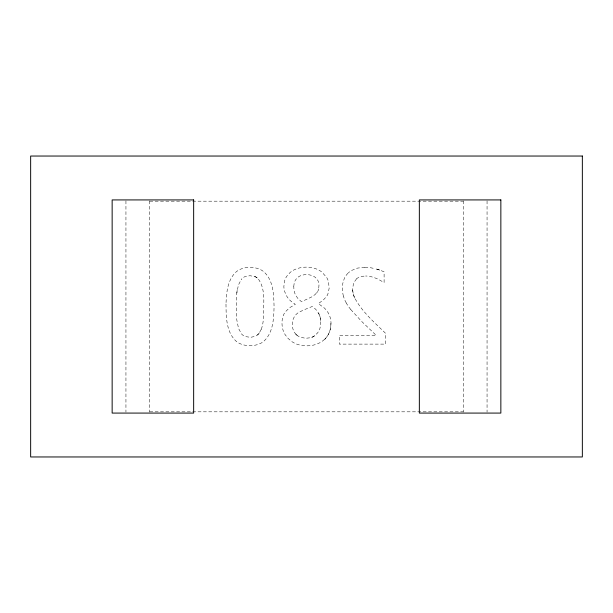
<?xml version="1.0" encoding="UTF-8"?>
<svg xmlns="http://www.w3.org/2000/svg" width="613" height="613" viewBox="0 0 613 613"><rect width="100%" height="100%" fill="white"/><g stroke="black" fill="none" stroke-linecap="round" stroke-linejoin="round"><path stroke-width="0.46" stroke-dasharray="3.06 2.3" d="M350.789 309.55L361.394 321.166L376.244 335.395L339.303 335.395L339.303 344.115L385.692 344.115L385.692 333.449C374.374 322.331 361.762 311.665 354.414 297.366A23.348 23.348 0 0 1 352.636 288.516L353.624 282.968L356.368 279.068M293.757 286.44L294.232 282.884A11.026 11.026 0 0 1 295.995 279.329L297.144 277.995A10.574 10.574 0 0 1 299.512 276.218C303.351 274.226 308.071 274.134 312.109 275.566A11.816 11.816 0 0 1 315.557 277.628L316.745 278.838A9.509 9.509 0 0 1 318.185 281.191L319.005 284.57L318.714 288.869M261.261 329.242L259.222 333.058A11.417 11.417 0 0 1 257.092 335.25A9.049 9.049 0 0 1 255.23 336.353L250.525 337.342L245.361 336.575A9.54 9.54 0 0 1 243.123 335.365A10.306 10.306 0 0 1 241.545 333.932L238.534 328.461L236.817 319.971A100.816 100.816 0 0 1 236.403 314.576L236.396 298.439A99.674 99.674 0 0 1 236.81 293.06L238.411 285.022L241.292 279.444M318.706 288.869A9.777 9.777 0 0 1 317.266 292.148L315.013 294.608L311.864 296.807A29.278 29.278 0 0 1 311.235 297.152L304.768 300.186A47.063 47.063 0 0 1 301.259 301.504L297.573 298.094L295.313 294.585A20.513 20.513 0 0 1 293.819 286.447M324.545 339.357C317.304 346.169 306.017 347.303 296.884 344.192A23.302 23.302 0 0 1 291.757 341.518L288.156 338.476L285.306 334.92A20.359 20.359 0 0 1 282.976 329.932C281.505 324.806 281.543 319.028 283.896 314.163A14.681 14.681 0 0 1 285.374 311.802L289.558 307.749L295.343 304.37L292.125 302.102A19.716 19.716 0 0 1 286.83 296.324L284.815 291.972A17.861 17.861 0 0 1 283.873 286.317L284.754 280.44A16.628 16.628 0 0 1 286.807 276.195L290.072 272.54A19.961 19.961 0 0 1 293.42 270.195C300.745 266.379 309.91 266.157 317.488 269.391A21.44 21.44 0 0 1 321.963 272.157L326.675 277.497A17.363 17.363 0 0 1 328.553 281.965L329.135 288.394L327.909 293.979A13.693 13.693 0 0 1 326.499 296.562L323.097 300.247L318.27 303.634L323.748 307.504A20.888 20.888 0 0 1 327.756 312.109L328.139 312.753A20.612 20.612 0 0 1 331.005 322.568L331.005 323.327A23.815 23.815 0 0 1 329.388 332.177A20.382 20.382 0 0 1 324.553 339.372M296.684 334.974A12.452 12.452 0 0 0 300.033 337.119L305.596 338.307L310.745 337.702A12.927 12.927 0 0 0 313.933 336.223L317.212 333.311A14.881 14.881 0 0 0 319.802 328.829L320.683 325.074L320.691 320.07A18.39 18.39 0 0 0 318.883 313.833M364.842 267.299L357.578 268.08L351.609 270.44A18.436 18.436 0 0 0 348.353 272.877M149.764 201.179L463.236 201.179M149.764 411.821L463.236 411.821M379.83 270.103L378.06 269.544A85.353 85.353 0 0 0 375.424 268.793A75.836 75.836 0 0 1 379.83 270.103L384.106 271.812L384.106 282.539L380.359 280.47A26.949 26.949 0 0 0 376.244 278.394A36.021 36.021 0 0 0 371.003 276.693A22.873 22.873 0 0 0 365.578 276.011M261.314 329.258A36.006 36.006 0 0 0 263.284 319.787A93.352 93.352 0 0 0 263.552 316.975C263.238 304.393 266.157 289.62 258.188 278.808A10.383 10.383 0 0 0 256.908 277.697A9.371 9.371 0 0 0 255.062 276.647L249.981 275.712L244.932 276.647A9.003 9.003 0 0 0 243.123 277.689A10.781 10.781 0 0 0 241.3 279.444M487.059 200.88L487.059 412.12M463.236 200.88L463.236 412.12M149.764 200.88L149.764 412.12M125.941 200.88L125.941 412.12M259.483 332.69A11.578 11.578 0 0 1 257.092 335.25M254.656 276.486A9.486 9.486 0 0 1 256.908 277.689A10.536 10.536 0 0 1 258.487 279.13M236.817 293.06A52.925 52.925 0 0 1 237.177 290.324M354.735 298.079A23.524 23.524 0 0 1 352.628 288.516M356.245 278.9A14.199 14.199 0 0 1 365.57 276.156M364.842 267.253A41.316 41.316 0 0 1 375.409 268.839M343.41 296.148A30.65 30.65 0 0 1 342.445 287.964L342.782 283.459L344.291 278.509A17.785 17.785 0 0 1 346.958 274.333A18.597 18.597 0 0 1 349.111 272.203M346.299 303.029A29.761 29.761 0 0 1 343.456 296.133M350.805 309.534A44.19 44.19 0 0 1 346.299 303.037M317.258 292.14A11.892 11.892 0 0 1 316.523 293.098M297.198 335.403A12.727 12.727 0 0 1 295.734 334.024M296.194 334.514A12.145 12.145 0 0 1 293.857 331.265C290.095 323.871 293.06 314.048 301.198 311.197A31.723 31.723 0 0 1 304.416 309.657L312.232 306.5A19.256 19.256 0 0 1 318.921 313.818M314.523 335.824A12.973 12.973 0 0 1 310.745 337.702M318.63 313.312A18.597 18.597 0 0 1 320.729 320.691M330.874 323.335A22.152 22.152 0 0 1 324.691 339.495M225.99 304.086C226.159 316.76 226.051 331.94 236.143 341.219A18.168 18.168 0 0 0 239.323 343.334C245.943 346.552 254.165 346.537 260.77 343.288A18.045 18.045 0 0 0 263.958 341.135C273.314 332.461 273.758 318.454 274.065 306.561C273.735 294.623 273.467 280.417 263.881 271.812A18.198 18.198 0 0 0 260.694 269.712C254.066 266.525 245.844 266.502 239.246 269.797A18.022 18.022 0 0 0 236.066 271.973C227.346 280.034 226.442 292.945 225.99 304.086"/><path stroke-width="0.92" d="M582.35 156.039L30.65 156.039L30.65 456.961L582.35 456.961L582.35 156.039M193.654 199.922L112.148 199.922L112.148 413.078L193.654 413.078L193.654 199.922M500.852 199.922L419.346 199.922L419.346 413.078L500.852 413.078L500.852 199.922"/></g></svg>
